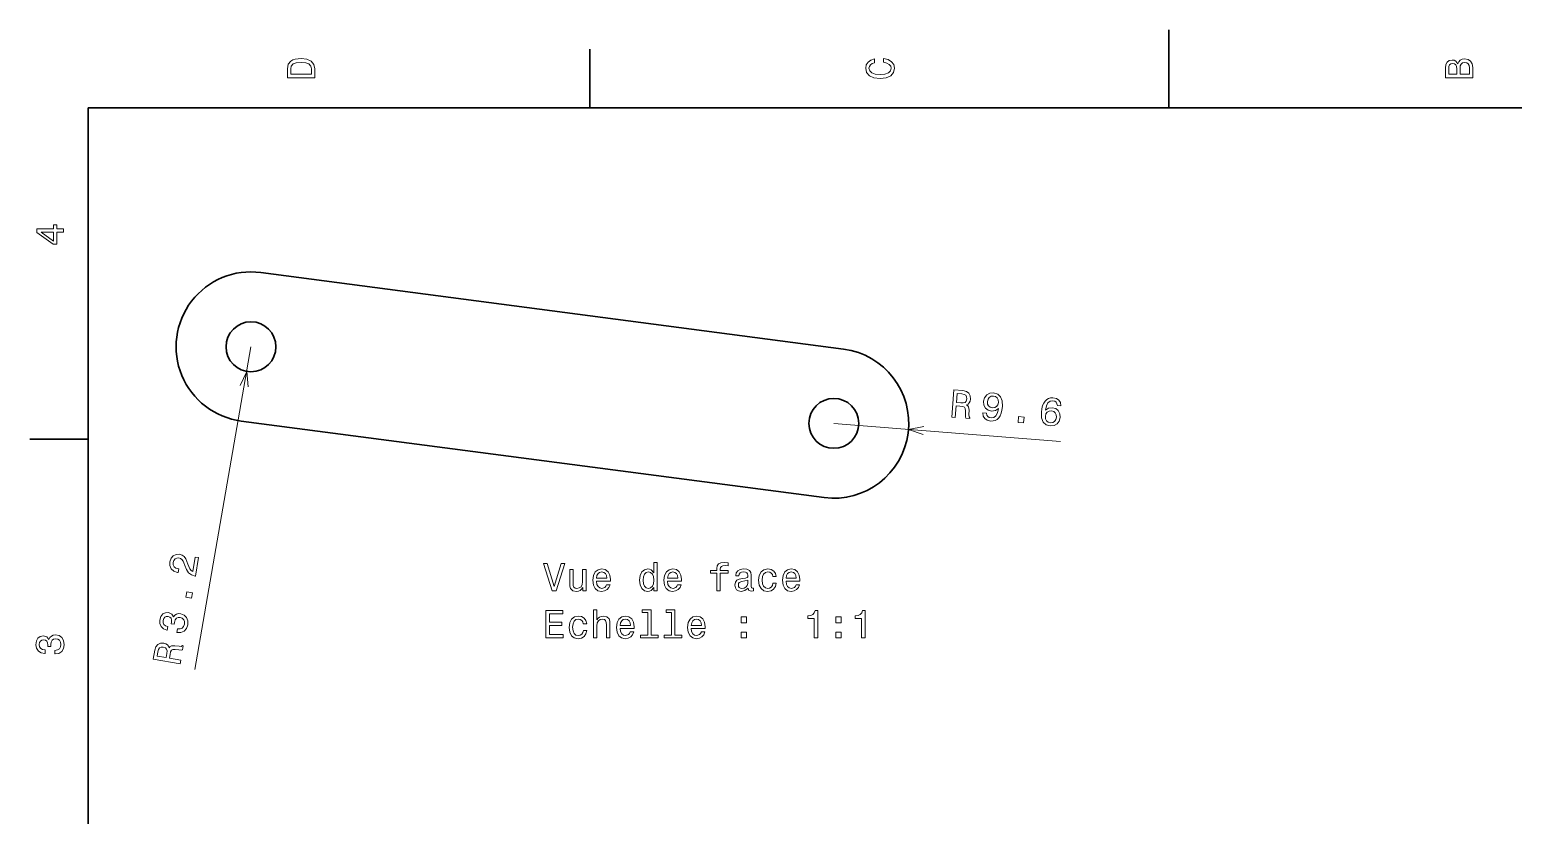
# Model space of a CAD drawing. Extents: x 0 to 297, y 0 to 210.
# Drawn here: x 2.5 to 192.6, y 109.3 to 210 of the extents above; entities that cross this region are included whole.
import ezdxf

# ---------------------------------------------------------------- set-up
doc = ezdxf.new("R2010")
doc.units = 0

msp = doc.modelspace()

# ---------------------------------------------------------------- linework, layer by layer
at = {"color": 7, "lineweight": 35, "ltscale": 0.25}
msp.add_line((148.5, 200), (148.5, 210), dxfattribs=at)
at = {"color": 7, "lineweight": 35, "ltscale": 0.1875}
for p, q in [((74.300003, 200), (74.300003, 207.5)), ((10, 157.5), (2.5, 157.5))]:
    msp.add_line(p, q, dxfattribs=at)
at = {"color": 7, "lineweight": 35}
for p, q in [((287, 200), (10, 200)), ((10, 200), (10, 10)), ((106.804565, 169.059326), (32.113647, 178.875641)), ((104.302734, 150.02301), (29.611816, 159.839355))]:
    msp.add_line(p, q, dxfattribs=at)
at = {"color": 7, "lineweight": 13}
for p, q in [((30.862671, 169.357513), (23.685181, 127.99823)), ((105.553589, 159.541168), (134.604492, 157.211334))]:
    msp.add_line(p, q, dxfattribs=at)
for points in [[(35.533215, 204.994965), (35.533215, 203.829971), (39.033215, 203.829971), (39.033215, 204.994965), (38.922264, 205.544678), (38.584366, 205.953171), (38.034657, 206.205338), (37.283215, 206.296112), (36.516644, 206.215424), (36.21405, 206.114563), (35.971977, 205.973343), (35.644165, 205.56485), (35.563473, 205.297562)], [(35.951801, 204.959656), (36.027451, 205.342941), (36.259438, 205.605194), (36.672985, 205.761536), (37.283215, 205.811966), (37.873272, 205.756485), (38.286816, 205.600143), (38.533936, 205.332855), (38.614628, 204.959656), (38.614628, 204.298996), (35.951801, 204.298996)], [(111.93206, 205.817017), (112.35569, 205.716141), (112.658287, 205.549713), (112.844887, 205.317734), (112.905403, 205.045395), (112.814629, 204.71759), (112.54229, 204.460388), (112.098488, 204.28891), (111.483215, 204.233429), (110.872986, 204.28891), (110.424141, 204.455338), (110.151802, 204.71254), (110.055984, 205.045395), (110.106415, 205.287476), (110.247627, 205.494247), (110.474571, 205.655624), (110.787247, 205.766571), (110.787247, 206.245682), (110.308144, 206.094391), (109.94503, 205.832138), (109.718086, 205.474075), (109.637398, 205.045395), (109.763474, 204.510818), (110.116501, 204.10231), (110.696472, 203.840057), (111.483215, 203.749283), (112.269958, 203.840057), (112.84993, 204.10231), (113.208, 204.510818), (113.329041, 205.045395), (113.233215, 205.51442), (112.965927, 205.892654), (112.527161, 206.159943), (111.93206, 206.301163)], [(185.542007, 205.630417), (185.249496, 205.983429), (185.052811, 206.074219), (184.81073, 206.104477), (184.432495, 206.03891), (184.160156, 205.842224), (183.993729, 205.524506), (183.933212, 205.080704), (183.933212, 203.835022), (187.433212, 203.835022), (187.433212, 205.151306), (187.36261, 205.620331), (187.155838, 205.968307), (186.828018, 206.185165), (186.384216, 206.260818), (186.08667, 206.215424), (185.839554, 206.094391), (185.65799, 205.897705)], [(185.385666, 204.984879), (185.385666, 204.298996), (184.351807, 204.298996), (184.351807, 205.025223), (184.382065, 205.297562), (184.472839, 205.489197), (184.629181, 205.605194), (184.86116, 205.645538), (185.093155, 205.600143), (185.254532, 205.479111), (185.355408, 205.272339)], [(187.014618, 205.095825), (187.014618, 204.298996), (185.809296, 204.298996), (185.809296, 205.050446), (185.844589, 205.368164), (185.9505, 205.595108), (186.132065, 205.731277), (186.394302, 205.776657), (186.671692, 205.731277), (186.863327, 205.605194), (186.979324, 205.393372)], [(6.833213, 184.02739), (6.833213, 184.481277), (5.965778, 184.481277), (5.965778, 184.98056), (5.56232, 184.98056), (5.56232, 184.481277), (3.408862, 184.481277), (3.408862, 184.022339), (5.521974, 182.489197), (5.965778, 182.489197), (5.965778, 184.02739)], [(5.56232, 182.912827), (3.993876, 184.02739), (5.56232, 184.02739)], [(120.658813, 160.336182), (121.126343, 160.298676), (121.244507, 161.771606), (121.722046, 161.733307), (122.072754, 161.690002), (122.28833, 161.601898), (122.39563, 161.426331), (122.422119, 161.125702), (122.411011, 160.671234), (122.417358, 160.372223), (122.463501, 160.191437), (122.991455, 160.149109), (122.999023, 160.244629), (122.894775, 160.394653), (122.875488, 160.659271), (122.885498, 161.225128), (122.833496, 161.649231), (122.728271, 161.789215), (122.554932, 161.899231), (122.766113, 162.008789), (122.921021, 162.173462), (123.029297, 162.38739), (123.080811, 162.651398), (123.044312, 163.079315), (122.86853, 163.41217), (122.552124, 163.629791), (122.104858, 163.731445), (120.938599, 163.824951)], [(121.939941, 163.314606), (122.244141, 163.259857), (122.452637, 163.147003), (122.574341, 162.960175), (122.597412, 162.680054), (122.523682, 162.392517), (122.373901, 162.227448), (122.135376, 162.155518), (121.81665, 162.155762), (121.278809, 162.198914), (121.371826, 163.360168)], [(124.665894, 160.88504), (124.709473, 160.481873), (124.901001, 160.157867), (125.227539, 159.939423), (125.674316, 159.832764), (125.973755, 159.844177), (126.247437, 159.9133), (126.486206, 160.050995), (126.694946, 160.256866), (126.86792, 160.52124), (127.005981, 160.854218), (127.102783, 161.241089), (127.164185, 161.691528), (127.135498, 162.407196), (126.930786, 162.944733), (126.563599, 163.287872), (126.034668, 163.441589), (125.534668, 163.390625), (125.143311, 163.179138), (124.872192, 162.826508), (124.754272, 162.365417), (124.796021, 161.876373), (125.002808, 161.490448), (125.336182, 161.230988), (125.777588, 161.11969), (126.257813, 161.177307), (126.638062, 161.440277), (126.512939, 160.888702), (126.32019, 160.504456), (126.054932, 160.287964), (125.712036, 160.239563), (125.453491, 160.295715), (125.27124, 160.421631), (125.159668, 160.607666), (125.128418, 160.847961)], [(125.24231, 162.33136), (125.317627, 162.639008), (125.478149, 162.874023), (125.711792, 163.012146), (126.002808, 163.044464), (126.294922, 162.965363), (126.508667, 162.791382), (126.630005, 162.538788), (126.6604, 162.222687), (126.579712, 161.9104), (126.419922, 161.685425), (126.177002, 161.558197), (125.866333, 161.532501), (125.593872, 161.60495), (125.389404, 161.768066), (125.267212, 162.01062)], [(134.662231, 161.778259), (134.599365, 162.193115), (134.402344, 162.512482), (134.075806, 162.730927), (133.638672, 162.831757), (133.339233, 162.820343), (133.075195, 162.745392), (132.836548, 162.607697), (132.627686, 162.401825), (132.454712, 162.137421), (132.317139, 161.809479), (132.214966, 161.417999), (132.158936, 160.972198), (132.182129, 160.251892), (132.386963, 159.714355), (132.759033, 159.370819), (133.293579, 159.22171), (133.788452, 159.273102), (134.179321, 159.479523), (134.450439, 159.832184), (134.573853, 160.297882), (134.526733, 160.782288), (134.324829, 161.167816), (133.98645, 161.427704), (133.550537, 161.54361), (133.064941, 161.481354), (132.685059, 161.22345), (132.80481, 161.770386), (132.997437, 162.154602), (133.262817, 162.371124), (133.611084, 162.424164), (133.859253, 162.36377), (134.041748, 162.242889), (134.15332, 162.056854), (134.199707, 161.815338)], [(129.180298, 159.652771), (129.874023, 159.597137), (129.934082, 160.346161), (129.240356, 160.401794)], [(134.085815, 160.33194), (134.005127, 160.019684), (133.844971, 159.789673), (133.605835, 159.646942), (133.320313, 159.619263), (133.027832, 159.693298), (132.814087, 159.867279), (132.687622, 160.12027), (132.667725, 160.440613), (132.743042, 160.74826), (132.90271, 160.973236), (133.146118, 161.10553), (133.462158, 161.135803), (133.729248, 161.058746), (133.933716, 160.89563), (134.055542, 160.648071)], [(23.731567, 139.962006), (24.142822, 142.332184), (23.715576, 142.406342), (23.390381, 140.533051), (23.175049, 140.677948), (23.012207, 140.890442), (22.755127, 141.503235), (22.656982, 141.822266), (22.500244, 142.187286), (22.292358, 142.463959), (22.022461, 142.648987), (21.69812, 142.756439), (21.266113, 142.744415), (20.897583, 142.56778), (20.626831, 142.246246), (20.472046, 141.797058), (20.473755, 141.305389), (20.644409, 140.90213), (20.97644, 140.603912), (21.45459, 140.439026), (21.52417, 140.426971), (21.602661, 140.87912), (21.562866, 140.886047), (21.232788, 140.98938), (21.007568, 141.166656), (20.885742, 141.407928), (20.880127, 141.700653), (20.979858, 141.980225), (21.141235, 142.172333), (21.359131, 142.277832), (21.611206, 142.285278), (21.83374, 142.210815), (22.01123, 142.082764), (22.152466, 141.89444), (22.263672, 141.649933), (22.371826, 141.329193), (22.595337, 140.788757), (22.86377, 140.388977), (23.225952, 140.116272), (23.716675, 139.9646)], [(70.603661, 141.589584), (69.726143, 138.609024), (68.823402, 141.589584), (68.344299, 141.589584), (69.473984, 138.084534), (69.978302, 138.084534), (71.082771, 141.589584)], [(73.806114, 140.79274), (73.362305, 140.79274), (73.362305, 139.22934), (73.311874, 138.866241), (73.165619, 138.603989), (72.938675, 138.442596), (72.641129, 138.392166), (72.404099, 138.43251), (72.2528, 138.553558), (72.167061, 138.76033), (72.146889, 139.052826), (72.146889, 140.79274), (71.703087, 140.79274), (71.703087, 139.012482), (71.718216, 138.654419), (71.814041, 138.356873), (72.106544, 138.084534), (72.575562, 137.988708), (72.827728, 138.024017), (73.044586, 138.114792), (73.231186, 138.271133), (73.382484, 138.498077), (73.382484, 138.084534), (73.806114, 138.084534)], [(75.14257, 139.310043), (76.917786, 139.310043), (76.922829, 139.516815), (76.842133, 140.096786), (76.620232, 140.530502), (76.267212, 140.79274), (75.798187, 140.888565), (75.339256, 140.787704), (74.986229, 140.50528), (74.759285, 140.046356), (74.678589, 139.441162), (74.754242, 138.820847), (74.981186, 138.366959), (75.32917, 138.084534), (75.783058, 137.988708), (76.17643, 138.054276), (76.499199, 138.225739), (76.736229, 138.498077), (76.872398, 138.861191), (76.433632, 138.861191), (76.342857, 138.659454), (76.211731, 138.508163), (75.838531, 138.387131), (75.551071, 138.442596), (75.334213, 138.61911), (75.193001, 138.906586), (75.14257, 139.294907)], [(82.490555, 138.503128), (82.490555, 138.084534), (82.934357, 138.084534), (82.934357, 141.705566), (82.49559, 141.705566), (82.49559, 140.379196), (82.1577, 140.762482), (81.950928, 140.853271), (81.713898, 140.888565), (81.285217, 140.787704), (80.95237, 140.50528), (80.735504, 140.051392), (80.659859, 139.441162), (80.735504, 138.830933), (80.95237, 138.371994), (81.285217, 138.084534), (81.713898, 137.988708), (81.950928, 138.024017), (82.162743, 138.114792)], [(84.250641, 139.310043), (86.025856, 139.310043), (86.030899, 139.516815), (85.950203, 140.096786), (85.728302, 140.530502), (85.375275, 140.79274), (84.906258, 140.888565), (84.447327, 140.787704), (84.094299, 140.50528), (83.867355, 140.046356), (83.786659, 139.441162), (83.862312, 138.820847), (84.089256, 138.366959), (84.437241, 138.084534), (84.891129, 137.988708), (85.2845, 138.054276), (85.607269, 138.225739), (85.844299, 138.498077), (85.980469, 138.861191), (85.541702, 138.861191), (85.450928, 138.659454), (85.319801, 138.508163), (84.946602, 138.387131), (84.659142, 138.442596), (84.442276, 138.61911), (84.301071, 138.906586), (84.250641, 139.294907)], [(90.549629, 140.32373), (90.549629, 138.084534), (90.993439, 138.084534), (90.993439, 140.32373), (92.002075, 140.32373), (92.002075, 140.701965), (90.993439, 140.701965), (90.993439, 140.868393), (91.028732, 141.070129), (91.14473, 141.206299), (91.341415, 141.286987), (91.62384, 141.317245), (92.002075, 141.297073), (92.002075, 141.680359), (91.522972, 141.705566), (91.089256, 141.660187), (90.786659, 141.524017), (90.605103, 141.286987), (90.549629, 140.949081), (90.549629, 140.701965), (89.737671, 140.701965), (89.737671, 140.32373)], [(94.57917, 138.437561), (94.57917, 138.422424), (94.604385, 138.250961), (94.680031, 138.129929), (94.997757, 138.034103), (95.244873, 138.074448), (95.244873, 138.417389), (95.138962, 138.402252), (94.997757, 138.467819), (94.972542, 138.669556), (94.972542, 140.071564), (94.912018, 140.429642), (94.735504, 140.681793), (94.427872, 140.833099), (93.994156, 140.888565), (93.570526, 140.828049), (93.257843, 140.656586), (93.061157, 140.389282), (92.99559, 140.03627), (92.99559, 140.005997), (93.394012, 140.005997), (93.429314, 140.217819), (93.54026, 140.36911), (93.721817, 140.4599), (93.979027, 140.495193), (94.226143, 140.469986), (94.402657, 140.394333), (94.50856, 140.263214), (94.543869, 140.08165), (94.523697, 139.869843), (94.443001, 139.763931), (94.241272, 139.713501), (93.863029, 139.673157), (93.429314, 139.582367), (93.121674, 139.42099), (92.940117, 139.168823), (92.884644, 138.795624), (92.935074, 138.462769), (93.091415, 138.215652), (93.343575, 138.059311), (93.691559, 138.003845), (94.160583, 138.109756)], [(97.731186, 139.89505), (98.169945, 139.89505), (98.079163, 140.298508), (97.862305, 140.616241), (97.524414, 140.812927), (97.085648, 140.888565), (96.601501, 140.787704), (96.233345, 140.50528), (96.001358, 140.046356), (95.92067, 139.431076), (95.996315, 138.820847), (96.223259, 138.366959), (96.581329, 138.084534), (97.070526, 137.988708), (97.504242, 138.064362), (97.842133, 138.276169), (98.074127, 138.609024), (98.174988, 139.052826), (97.751358, 139.052826), (97.675705, 138.770416), (97.5345, 138.558594), (97.332771, 138.427475), (97.085648, 138.387131), (96.778015, 138.452682), (96.556114, 138.654419), (96.419945, 138.982224), (96.374557, 139.446198), (96.419945, 139.900101), (96.561157, 140.227905), (96.788101, 140.429642), (97.085648, 140.500244), (97.3479, 140.454849), (97.544586, 140.338852), (97.675705, 140.147217)], [(99.430756, 139.310043), (101.205963, 139.310043), (101.211014, 139.516815), (101.130318, 140.096786), (100.908417, 140.530502), (100.555389, 140.79274), (100.086372, 140.888565), (99.627441, 140.787704), (99.274414, 140.50528), (99.04747, 140.046356), (98.966774, 139.441162), (99.042419, 138.820847), (99.269363, 138.366959), (99.617355, 138.084534), (100.071243, 137.988708), (100.464615, 138.054276), (100.787384, 138.225739), (101.024414, 138.498077), (101.160583, 138.861191), (100.721817, 138.861191), (100.631042, 138.659454), (100.499916, 138.508163), (100.126717, 138.387131), (99.839249, 138.442596), (99.622391, 138.61911), (99.481186, 138.906586), (99.430756, 139.294907)], [(75.14257, 139.683243), (75.198044, 140.031219), (75.334213, 140.288422), (75.540985, 140.444763), (75.813316, 140.500244), (76.080612, 140.444763), (76.287384, 140.288422), (76.41346, 140.031219), (76.458847, 139.683243)], [(81.789543, 140.490158), (82.082047, 140.419556), (82.303955, 140.22287), (82.435074, 139.89505), (82.485504, 139.441162), (82.435074, 138.982224), (82.303955, 138.654419), (82.082047, 138.452682), (81.789543, 138.387131), (81.512161, 138.452682), (81.300346, 138.654419), (81.159142, 138.987274), (81.113747, 139.441162), (81.159142, 139.890015), (81.300346, 140.217819), (81.512161, 140.419556)], [(84.250641, 139.683243), (84.306114, 140.031219), (84.442276, 140.288422), (84.649048, 140.444763), (84.921387, 140.500244), (85.188675, 140.444763), (85.395447, 140.288422), (85.52153, 140.031219), (85.566917, 139.683243)], [(94.528732, 139.032654), (94.468216, 138.770416), (94.306831, 138.56868), (94.064758, 138.437561), (93.767212, 138.392166), (93.575562, 138.417389), (93.4394, 138.498077), (93.353668, 138.639282), (93.328445, 138.835968), (93.348618, 139.012482), (93.429314, 139.138565), (93.752075, 139.279785), (94.160583, 139.340302), (94.528732, 139.461334)], [(99.430756, 139.683243), (99.486229, 140.031219), (99.622391, 140.288422), (99.829163, 140.444763), (100.101501, 140.500244), (100.36879, 140.444763), (100.575562, 140.288422), (100.701645, 140.031219), (100.747032, 139.683243)], [(23.243652, 137.150574), (23.362671, 137.836273), (22.622314, 137.964783), (22.503296, 137.279053)], [(21.36377, 132.74823), (21.39856, 132.742188), (21.889404, 132.738922), (22.28772, 132.91037), (22.580078, 133.238403), (22.749023, 133.710724), (22.754272, 134.242157), (22.602905, 134.667664), (22.298218, 134.976471), (21.866455, 135.143524), (21.566406, 135.154633), (21.30896, 135.086731), (21.094116, 134.939758), (20.918457, 134.724518), (20.706177, 135.094055), (20.298706, 135.282501), (19.898193, 135.275238), (19.567993, 135.112457), (19.32373, 134.796509), (19.176392, 134.330719), (19.178223, 133.86972), (19.337402, 133.488922), (19.646484, 133.204956), (20.095581, 133.050201), (20.130371, 133.044189), (20.207153, 133.48642), (19.895996, 133.58136), (19.689819, 133.750214), (19.586914, 133.983063), (19.588135, 134.284851), (19.672729, 134.536346), (19.809814, 134.707062), (19.998657, 134.792023), (20.234985, 134.797058), (20.470703, 134.710083), (20.614014, 134.562378), (20.677124, 134.336456), (20.657837, 134.048035), (20.619141, 133.855103), (21.011719, 133.786987), (21.044067, 134.032196), (21.143066, 134.337463), (21.302856, 134.550323), (21.520874, 134.655823), (21.782837, 134.66153), (22.061523, 134.556854), (22.250244, 134.375671), (22.344727, 134.12384), (22.336792, 133.812958), (22.232788, 133.508545), (22.044067, 133.305847), (21.780518, 133.203125), (21.443115, 133.205383)], [(68.667061, 132.037704), (70.886086, 132.037704), (70.886086, 132.461334), (69.131042, 132.461334), (69.131042, 133.6465), (70.694443, 133.6465), (70.694443, 134.065079), (69.131042, 134.065079), (69.131042, 135.114075), (70.845741, 135.114075), (70.845741, 135.537704), (68.667061, 135.537704)], [(74.754242, 132.037704), (75.198044, 132.037704), (75.198044, 133.601105), (75.243431, 133.959167), (75.389687, 134.22142), (75.616631, 134.382813), (75.919228, 134.443329), (76.161301, 134.392899), (76.312599, 134.256729), (76.388245, 134.029785), (76.41346, 133.727188), (76.41346, 132.037704), (76.857269, 132.037704), (76.857269, 133.817963), (76.83709, 134.176025), (76.746315, 134.473587), (76.448761, 134.745911), (75.984787, 134.841736), (75.732628, 134.806442), (75.51577, 134.710617), (75.334213, 134.559311), (75.198044, 134.352539), (75.198044, 135.658737), (74.754242, 135.658737)], [(81.708847, 135.285538), (81.708847, 132.410904), (80.796028, 132.410904), (80.796028, 132.037704), (83.060432, 132.037704), (83.060432, 132.410904), (82.152657, 132.410904), (82.152657, 135.658737), (81.012886, 135.658737), (81.012886, 135.285538)], [(84.744873, 135.285538), (84.744873, 132.410904), (83.832047, 132.410904), (83.832047, 132.037704), (86.096458, 132.037704), (86.096458, 132.410904), (85.188675, 132.410904), (85.188675, 135.658737), (84.048904, 135.658737), (84.048904, 135.285538)], [(103.031616, 132.037704), (103.490547, 132.037704), (103.490547, 135.562927), (103.147614, 135.562927), (103.056831, 135.25528), (102.875275, 135.048508), (102.5979, 134.927475), (102.214615, 134.887131), (102.214615, 134.529053), (103.031616, 134.529053)], [(109.103661, 132.037704), (109.562592, 132.037704), (109.562592, 135.562927), (109.21965, 135.562927), (109.128876, 135.25528), (108.947319, 135.048508), (108.669937, 134.927475), (108.286652, 134.887131), (108.286652, 134.529053), (109.103661, 134.529053)], [(73.443001, 133.848221), (73.88176, 133.848221), (73.790985, 134.251678), (73.574127, 134.569412), (73.236229, 134.766098), (72.79747, 134.841736), (72.313316, 134.740875), (71.94516, 134.45845), (71.713173, 133.999527), (71.632484, 133.384247), (71.70813, 132.774017), (71.935074, 132.320129), (72.293144, 132.037704), (72.782341, 131.941879), (73.216057, 132.017532), (73.553955, 132.22934), (73.785942, 132.562195), (73.886803, 133.005997), (73.463173, 133.005997), (73.387527, 132.723587), (73.246315, 132.511765), (73.044586, 132.380646), (72.79747, 132.340302), (72.48983, 132.405853), (72.267929, 132.60759), (72.13176, 132.935394), (72.086372, 133.399384), (72.13176, 133.853271), (72.272972, 134.181076), (72.499916, 134.382813), (72.79747, 134.453415), (73.059715, 134.40802), (73.256401, 134.292023), (73.387527, 134.100388)], [(78.178589, 133.263214), (79.953812, 133.263214), (79.958847, 133.469986), (79.878159, 134.049957), (79.656258, 134.483673), (79.30323, 134.745911), (78.834213, 134.841736), (78.375275, 134.740875), (78.022247, 134.45845), (77.795303, 133.999527), (77.714615, 133.394333), (77.79026, 132.774017), (78.017212, 132.320129), (78.365189, 132.037704), (78.819084, 131.941879), (79.212456, 132.007446), (79.535217, 132.178909), (79.772247, 132.451248), (79.908417, 132.814362), (79.469658, 132.814362), (79.378876, 132.612625), (79.247757, 132.461334), (78.874557, 132.340302), (78.58709, 132.395767), (78.370232, 132.572281), (78.229027, 132.859756), (78.178589, 133.248077)], [(78.178589, 133.636414), (78.23407, 133.98439), (78.370232, 134.241592), (78.577003, 134.397934), (78.849342, 134.453415), (79.116631, 134.397934), (79.323402, 134.241592), (79.449486, 133.98439), (79.494873, 133.636414)], [(87.286659, 133.263214), (89.061874, 133.263214), (89.066917, 133.469986), (88.986229, 134.049957), (88.764328, 134.483673), (88.411301, 134.745911), (87.942276, 134.841736), (87.483345, 134.740875), (87.130325, 134.45845), (86.903374, 133.999527), (86.822685, 133.394333), (86.898331, 132.774017), (87.125275, 132.320129), (87.473259, 132.037704), (87.927155, 131.941879), (88.320526, 132.007446), (88.643288, 132.178909), (88.880325, 132.451248), (89.016487, 132.814362), (88.577728, 132.814362), (88.486946, 132.612625), (88.355827, 132.461334), (87.982628, 132.340302), (87.69516, 132.395767), (87.478302, 132.572281), (87.337097, 132.859756), (87.286659, 133.248077)], [(87.286659, 133.636414), (87.342133, 133.98439), (87.478302, 134.241592), (87.685074, 134.397934), (87.957413, 134.453415), (88.224701, 134.397934), (88.431473, 134.241592), (88.557556, 133.98439), (88.602943, 133.636414)], [(93.666344, 133.994476), (94.362305, 133.994476), (94.362305, 134.745911), (93.666344, 134.745911)], [(105.810432, 133.994476), (106.506393, 133.994476), (106.506393, 134.745911), (105.810432, 134.745911)], [(5.73379, 129.979111), (5.769093, 129.979111), (6.253242, 130.059799), (6.616354, 130.296829), (6.848343, 130.670029), (6.934078, 131.164276), (6.848343, 131.688766), (6.626441, 132.082138), (6.273415, 132.334305), (5.819525, 132.425079), (5.521974, 132.384735), (5.279899, 132.273788), (5.0933, 132.092224), (4.957133, 131.850143), (4.684798, 132.177963), (4.251081, 132.293961), (3.857709, 132.218307), (3.560158, 132.00145), (3.373559, 131.648422), (3.307997, 131.164276), (3.388689, 130.710388), (3.610591, 130.362396), (3.963617, 130.135452), (4.432637, 130.059799), (4.46794, 130.059799), (4.46794, 130.508652), (4.145173, 130.548996), (3.913184, 130.680115), (3.771974, 130.891937), (3.721542, 131.189484), (3.761888, 131.451736), (3.867795, 131.643372), (4.039265, 131.759369), (4.271254, 131.804764), (4.518372, 131.759369), (4.684798, 131.638336), (4.785663, 131.426514), (4.815922, 131.139053), (4.810879, 130.942368), (5.209294, 130.942368), (5.199208, 131.189484), (5.244596, 131.507217), (5.365634, 131.744247), (5.56232, 131.885452), (5.819525, 131.935883), (6.112032, 131.880417), (6.328891, 131.734161), (6.465058, 131.502167), (6.510447, 131.194534), (6.460014, 130.876801), (6.308718, 130.644821), (6.066643, 130.498566), (5.73379, 130.443085)], [(21.781982, 128.727753), (21.862183, 129.18988), (20.40625, 129.442535), (20.488159, 129.914581), (20.563477, 130.259827), (20.671021, 130.46637), (20.855591, 130.55719), (21.157471, 130.556), (21.609009, 130.503235), (21.907349, 130.482178), (22.091553, 130.511627), (22.182129, 131.033356), (22.087646, 131.049744), (21.928711, 130.959595), (21.663452, 130.964691), (21.10083, 131.026489), (20.673828, 131.01358), (20.52478, 130.921722), (20.399292, 130.759216), (20.30957, 130.979523), (20.15979, 131.148834), (19.956665, 131.276215), (19.698486, 131.351746), (19.269043, 131.354614), (18.921509, 131.210175), (18.675781, 130.915009), (18.533569, 130.479004), (18.333496, 129.326202)], [(93.666344, 132.037704), (94.362305, 132.037704), (94.362305, 132.789139), (93.666344, 132.789139)], [(105.810432, 132.037704), (106.506393, 132.037704), (106.506393, 132.789139), (105.810432, 132.789139)], [(18.933472, 130.27652), (19.015991, 130.574432), (19.147461, 130.771729), (19.344604, 130.875702), (19.625732, 130.872986), (19.905273, 130.773285), (20.055908, 130.608948), (20.105713, 130.364868), (20.076172, 130.047516), (19.983887, 129.515839), (18.83606, 129.715027)]]:
    msp.add_lwpolyline(points, close=True, dxfattribs=at)
for points in [[(30.495239, 164.212708), (30.315552, 166.20462), (29.47522, 164.38974)], [(117.089966, 159.135284), (115.122925, 158.773743), (117.007202, 158.103302)]]:
    msp.add_lwpolyline(points, dxfattribs=at)
at = {"color": 7, "lineweight": 35}
for centre in [(30.862671, 169.357513), (105.553589, 159.541168)]:
    msp.add_circle(centre, 3.2, dxfattribs=at)
for centre, start, end in [((30.862671, 169.357513), 82.512763, 262.512765), ((105.553589, 159.541168), 262.512765, 82.512763)]:
    msp.add_arc(centre, 9.6, start, end, dxfattribs=at)
at = {"color": 7, "lineweight": 13}
msp.add_arc((105.553589, 159.541168), 9.6, 355.414768, 7.351397, dxfattribs=at)

doc.saveas('drawing.dxf')
